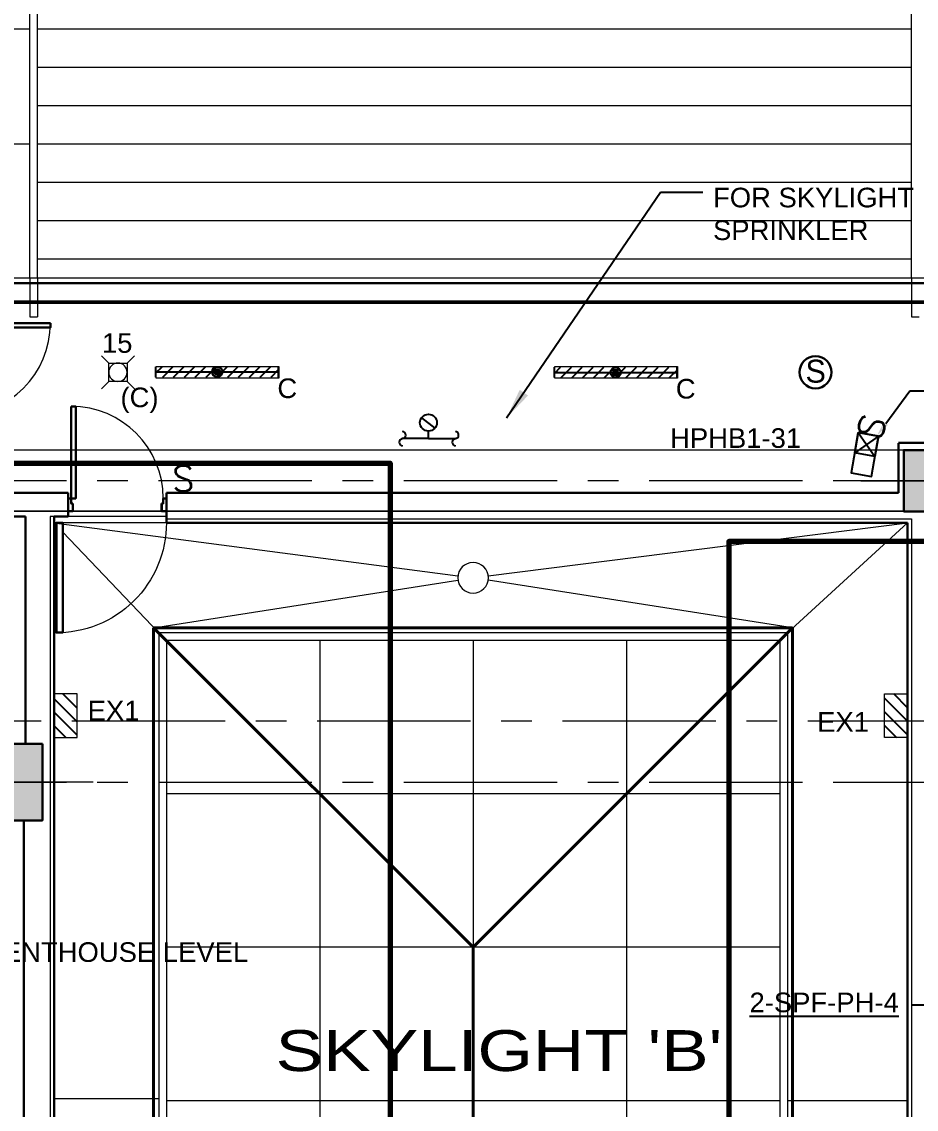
# Model space of a CAD drawing. Header units: inches. Extents: x -35176 to 0, y -3216 to 2257.
# Drawn here: x -22498.1 to -22148.1, y 775.1 to 1200.8 of the extents above; entities that cross this region are included whole.
import ezdxf
from ezdxf import colors
from ezdxf.entities.mleader import LeaderData, LeaderLine
from ezdxf.enums import TextEntityAlignment as Align
from ezdxf.math import Vec2, Vec3

# ---------------------------------------------------------------- set-up
doc = ezdxf.new("R2010")
doc.units = ezdxf.units.IN
doc.header["$LTSCALE"] = 48
doc.header["$MEASUREMENT"] = 0
doc.linetypes.add('A114$0$CENTER', pattern=[2, 1.25, -0.25, 0.25, -0.25])
doc.linetypes.add('HIDDEN', pattern=[0.375, 0.25, -0.125])
for name, color, linetype in [('A114$0$A-ANNO-PATT-13-14', 8, 'Continuous'), ('A114$0$A-ANNO-TEXT', 8, 'Continuous'), ('A114$0$A-COLS-COLS13-14', 8, 'Continuous'), ('A114$0$A-DOOR', 8, 'Continuous'), ('A114$0$A-DOOR-FRAM', 8, 'Continuous'), ('A114$0$A-FLOR-SLAB', 8, 'Continuous'), ('A114$0$A-GRID-GRDP0-15', 8, 'Continuous'), ('A114$0$A-ROOF-CRTS', 8, 'Continuous'), ('A114$0$A-ROOF-RFDR', 8, 'Continuous'), ('A114$0$A-ROOF-SKYL', 8, 'Continuous'), ('A114$0$A-TRELLIS-FRAME', 8, 'Continuous'), ('A114$0$A-TRELLIS-FRAME-13-14_floor', 8, 'Continuous'), ('A114$0$A-TRELLIS-FRAME-15th_plan', 8, 'Continuous'), ('A114$0$A-WALL-FULL-EXTR', 8, 'Continuous'), ('A114$0$A-WALL-FULL-INTR', 8, 'Continuous'), ('A114$0$S-BEAM', 8, 'Continuous'), ('A614$0$A-ROOF-SKYL', 8, 'Continuous'), ('A614$0$br614 - E-Lite', 3, 'Continuous'), ('A614$0$Level 30', 8, 'Continuous'), ('A614$0$Level 37', 8, 'Continuous'), ('E-Anno-Keyn', 72, 'Continuous'), ('E-Anno-Note', 6, 'Continuous'), ('E-FIRE', 234, 'Continuous'), ('E-Lite', 53, 'Continuous'), ('E-Lite-Emer', 13, 'Continuous'), ('E-Lite-Swch @ 96', 53, 'Continuous'), ('E-Powr-Devc', 233, 'Continuous'), ('E-TEXT', 6, 'Continuous'), ('G-Anno', 6, 'Continuous'), ('M-Anno', 6, 'Continuous'), ('M-Anno-Note', 6, 'Continuous'), ('M-HVAC-Eqpm', 94, 'Continuous'), ('M-HVAC-text', 6, 'Continuous'), ('XREF', 7, 'Continuous')]:
    doc.layers.add(name, color=color, linetype=linetype)
doc.layers.add('E-Fire-Covr', color=240, linetype='Continuous', lineweight=70, plot=False)
doc.styles.add('A114$0$style-Arial', font='arial.ttf')
doc.styles.add('A614$0$style-Arial', font='arial.ttf')
doc.styles.add('M08', font='arial.ttf', dxfattribs={"height": 7.68})
doc.styles.add('MAMEP ANNO', font='arial.ttf', dxfattribs={"height": 0.101562})
doc.styles.get("Standard").update_dxf_attribs({"font": 'simplex.shx'})
doc.dimstyles.new('STANDARD$7', dxfattribs={"dimtxt": 0.18, "dimasz": 0.125, "dimexe": 0.18, "dimexo": 0.06, "dimgap": 0.09, "dimtad": 0, "dimtih": 1, "dimtoh": 1, "dimdec": 4, "dimzin": 0, "dimdsep": 46, "dimtxsty": 'Standard', "dimcen": 0.09, "dimadec": 0, "dimazin": 0, "dimtfac": 1, "dimtdec": 4, "dimtofl": 0, "dimtmove": 0, "dimatfit": 3, "dimfxl": 1, "dimtolj": 1, "dimtzin": 0, "dimarcsym": 0})

# ---------------------------------------------------------------- blocks, each defined once
blk = doc.blocks.new('A114')
at = {"layer": 'A114$0$A-ANNO-PATT-13-14', "lineweight": 30}
blk.add_solid([(-22153.019, 1009.1489, 0), (-22129.019, 1009.1489, 0), (-22153.019, 1033.1489, 0), (-22129.019, 1033.1489, 0)], dxfattribs=at)
at = {"layer": 'A114$0$A-ANNO-PATT-13-14', "lineweight": 30, "extrusion": (0, 0, -1)}
blk.add_solid([(22502.0241, 918.1574), (22490.0241, 918.1574), (22502.0241, 888.1574), (22490.0241, 888.1574)], dxfattribs=at)
at = {"layer": 'A114$0$A-COLS-COLS13-14', "lineweight": 0}
for p, q in [((-22169.769, 1021.1697, 0), (-22113.769, 1021.1697, 0)), ((-22169.769, 1021.1489, 0), (-22113.769, 1021.1489, 0)), ((-22470.1778, 903.1574), (-22523.2687, 903.1574)), ((-22169.7641, 903.1631), (-22113.7641, 903.1631))]:
    blk.add_line(p, q, dxfattribs=at)
at = {"layer": 'A114$0$A-COLS-COLS13-14', "lineweight": 30}
for points in [[(-22129.019, 1009.1489, 0), (-22129.019, 1033.1489, 0), (-22153.019, 1033.1489, 0), (-22153.019, 1009.1489, 0)], [(-22490.0241, 918.1574), (-22502.0241, 918.1574), (-22502.0241, 888.1574), (-22490.0241, 888.1574)]]:
    blk.add_3dface(points, dxfattribs=at)
at = {"layer": 'A114$0$A-DOOR', "lineweight": 0}
for centre, start, end in [((-22522.8995, 1082.8427), 270, 0), ((-22478.7753, 1014.2343), 0, 90)]:
    blk.add_arc(centre, 36, start, end, dxfattribs=at)
at = {"layer": 'A114$0$A-DOOR', "lineweight": 0, "extrusion": (0, 0, -1)}
blk.add_arc((22484.595, 1004.672), 43.0707, 180, 270.779785, dxfattribs=at)
at = {"layer": 'A114$0$A-DOOR', "lineweight": 30}
for points in [[(-22486.8995, 1082.8427), (-22486.8995, 1081.0927), (-22522.8995, 1081.0927), (-22522.8995, 1082.8427)], [(-22478.7753, 1050.2343), (-22477.0253, 1050.2343), (-22477.0253, 1014.2343), (-22478.7753, 1014.2343)], [(-22482.095, 1004.672), (-22484.595, 1004.672), (-22484.595, 961.672), (-22482.095, 961.672)]]:
    blk.add_3dface(points, dxfattribs=at)
at = {"layer": 'A114$0$A-DOOR-FRAM', "lineweight": 30}
for p, q in [((-22480.0259, 1014.2345), (-22478.7749, 1014.2345)), ((-22480.0259, 1014.2345), (-22480.0259, 1013.8595)), ((-22478.7749, 1014.2345), (-22478.7749, 1012.2341)), ((-22441.5239, 1014.2345), (-22442.7749, 1014.2345)), ((-22442.7749, 1014.2345), (-22442.7749, 1012.2341)), ((-22441.5239, 1014.2345), (-22441.5239, 1013.8595)), ((-22480.0259, 1009.2345), (-22480.0259, 1009.6095)), ((-22478.1494, 1009.2345), (-22480.0259, 1009.2345)), ((-22478.7749, 1012.2341), (-22478.1494, 1012.2341)), ((-22478.1494, 1012.2341), (-22478.1494, 1009.2345)), ((-22442.7749, 1012.2341), (-22443.4004, 1012.2341)), ((-22443.4004, 1012.2341), (-22443.4004, 1009.2345)), ((-22443.4004, 1009.2345), (-22441.5239, 1009.2345)), ((-22441.5239, 1009.2345), (-22441.5239, 1009.6095))]:
    blk.add_line(p, q, dxfattribs=at)
at = {"layer": 'A114$0$A-DOOR-FRAM', "lineweight": 13}
for p, q in [((-22480.0259, 1013.8595), (-22479.8758, 1013.8595)), ((-22479.8758, 1014.0844), (-22478.925, 1014.0844)), ((-22479.8758, 1014.0844), (-22479.8758, 1013.8595)), ((-22478.925, 1014.0844), (-22478.925, 1012.084)), ((-22441.674, 1014.0844), (-22442.6248, 1014.0844)), ((-22442.6248, 1014.0844), (-22442.6248, 1012.084)), ((-22441.674, 1014.0844), (-22441.674, 1013.8595)), ((-22441.5239, 1013.8595), (-22441.674, 1013.8595)), ((-22479.8758, 1009.6095), (-22480.0259, 1009.6095)), ((-22479.8758, 1009.3846), (-22479.8758, 1009.6095)), ((-22478.2995, 1009.3846), (-22479.8758, 1009.3846)), ((-22478.925, 1012.084), (-22478.2995, 1012.084)), ((-22478.2995, 1012.084), (-22478.2995, 1009.3846)), ((-22442.6248, 1012.084), (-22443.2503, 1012.084)), ((-22443.2503, 1012.084), (-22443.2503, 1009.3846)), ((-22443.2503, 1009.3846), (-22441.674, 1009.3846)), ((-22441.674, 1009.3846), (-22441.674, 1009.6095)), ((-22441.674, 1009.6095), (-22441.5239, 1009.6095))]:
    blk.add_line(p, q, dxfattribs=at)
at = {"layer": 'A114$0$A-FLOR-SLAB', "lineweight": 0}
blk.add_line((-21420.5352, 1090.4901), (-22924.8335, 1090.4901), dxfattribs=at)
at = {"layer": 'A114$0$A-GRID-GRDP0-15', "linetype": 'A114$0$CENTER', "lineweight": 0}
for p, q in [((-23884.5631, 1021.1697), (-20452.7577, 1021.1697)), ((-24110.5721, 927.1574), (-20437.5384, 927.1574)), ((-23884.5631, 903.1574), (-20364.9322, 903.1574))]:
    blk.add_line(p, q, dxfattribs=at)
at = {"layer": 'A114$0$A-ROOF-CRTS', "lineweight": 0}
for p, q in [((-22485.5946, 1004.672), (-22327.4729, 983.9185)), ((-22315.5715, 983.8917), (-22151.5236, 1004.672)), ((-22198.5239, 961.6034), (-22151.5236, 1004.672)), ((-22444.5239, 961.6034), (-22482.095, 1001.0022)), ((-22446.5239, 963.6034), (-22327.452, 982.2113)), ((-22196.5239, 963.6034), (-22315.5959, 982.2113)), ((-22444.5239, 779.1713), (-22485.5239, 779.1713)), ((-22198.5239, 778.6034), (-22151.5236, 778.6034))]:
    blk.add_line(p, q, dxfattribs=at)
at = {"layer": 'A114$0$A-ROOF-RFDR', "lineweight": 13, "extrusion": (0, 0, -1)}
blk.add_circle((22321.5239, 983.1377, -352.9729), 6, dxfattribs=at)
at = {"layer": 'A114$0$A-ROOF-SKYL', "lineweight": 40}
for p, q in [((-22321.5239, 838.6034), (-22446.5239, 963.6034)), ((-22196.5239, 963.6034), (-22446.5239, 963.6034)), ((-22446.5239, 963.6034), (-22446.5239, 593.5575)), ((-22321.5239, 838.6034), (-22196.5239, 963.6034)), ((-22196.5239, 963.6034), (-22196.5239, 593.819)), ((-22321.5239, 838.6034), (-22321.5239, 718.6034))]:
    blk.add_line(p, q, dxfattribs=at)
at = {"layer": 'A114$0$A-ROOF-SKYL', "lineweight": 0}
for p, q in [((-22201.53, 958.5974), (-22441.5179, 958.5974)), ((-22441.5179, 958.5974), (-22441.5179, 598.6095)), ((-22381.5239, 958.5974), (-22381.5239, 598.6095)), ((-22321.5239, 958.5974), (-22321.5239, 838.6034)), ((-22261.5239, 958.5974), (-22261.5239, 598.6095)), ((-22201.53, 958.5974), (-22201.53, 598.6095)), ((-22201.53, 898.6034), (-22441.5179, 898.6034)), ((-22201.53, 838.6034), (-22441.5179, 838.6034)), ((-22441.5179, 778.6034), (-22321.5239, 778.6034)), ((-22321.5239, 778.6034), (-22201.53, 778.6034))]:
    blk.add_line(p, q, dxfattribs=at)
at = {"layer": 'A114$0$A-TRELLIS-FRAME', "lineweight": 0}
for p, q in [((-22495.0197, 1100.4901, 352.9729), (-22495.0197, 1091.24, 352.9729)), ((-22492.0197, 1100.4901, 352.9729), (-22492.0197, 1091.24, 352.9729)), ((-22150.0197, 1100.4901, 352.9729), (-22150.0197, 1091.24, 352.9729)), ((-22495.0197, 1091.24, 352.9729), (-22495.0197, 1085.24, 352.9729)), ((-22492.0197, 1091.24, 352.9729), (-22492.0197, 1085.24, 352.9729)), ((-22150.0197, 1091.24, 352.9729), (-22150.0197, 1085.24, 352.9729)), ((-22495.0197, 1085.24, 352.9729), (-22492.0197, 1085.24, 352.9729)), ((-22150.0197, 1085.24, 352.9729), (-22147.0197, 1085.24, 352.9729))]:
    blk.add_line(p, q, dxfattribs=at)
at = {"layer": 'A114$0$A-TRELLIS-FRAME-13-14_floor', "lineweight": 0}
for p, q in [((-22507.0197, 1197.9901, 0), (-22495.0197, 1197.9901, 0)), ((-22492.0197, 1197.9901, 0), (-22150.0197, 1197.9901, 0)), ((-22492.0197, 1182.9901, 0), (-22150.0197, 1182.9901, 0)), ((-22492.0197, 1167.9901, 0), (-22150.0197, 1167.9901, 0)), ((-22507.0197, 1152.9901, 0), (-22495.0197, 1152.9901, 0)), ((-22492.0197, 1152.9901, 0), (-22150.0197, 1152.9901, 0)), ((-22492.0197, 1137.9901, 0), (-22150.0197, 1137.9901, 0)), ((-22492.0197, 1122.9901, 0), (-22150.0197, 1122.9901, 0)), ((-22492.0197, 1107.9901, 0), (-22150.0197, 1107.9901, 0))]:
    blk.add_line(p, q, dxfattribs=at)
at = {"layer": 'A114$0$A-TRELLIS-FRAME-15th_plan', "lineweight": 0}
for p, q in [((-22495.0197, 1100.4901, 0), (-22495.0197, 1400.4901, 0)), ((-22492.0197, 1100.4901, 0), (-22492.0197, 1400.4901, 0)), ((-22150.0197, 1100.4901, 0), (-22150.0197, 1400.4901, 0))]:
    blk.add_line(p, q, dxfattribs=at)
at = {"layer": 'A114$0$A-WALL-FULL-EXTR', "lineweight": 13}
blk.add_line((-21410.5352, 1100.4769), (-23476.7492, 1100.4901), dxfattribs=at)
at = {"layer": 'A114$0$A-WALL-FULL-EXTR', "lineweight": 30}
for p, q in [((-21412.5352, 1098.4946), (-23476.7492, 1098.5077)), ((-23460.6126, 1091.24), (-21419.7852, 1091.24))]:
    blk.add_line(p, q, dxfattribs=at)
at = {"layer": 'A114$0$A-WALL-FULL-INTR', "lineweight": 30}
for p, q in [((-22155.0317, 1035.8988), (-22155.0316, 1016.422)), ((-22046.6255, 1035.9197), (-22155.0233, 1035.9197)), ((-22523.2744, 1016.422), (-22480.0259, 1016.422)), ((-22480.0259, 1007.172), (-22480.0259, 1016.422)), ((-22441.5239, 1004.672), (-22441.5239, 1016.422)), ((-22441.5239, 1016.422), (-22155.0316, 1016.422)), ((-22496.6394, 1007.172), (-22504.2796, 1007.172)), ((-22496.6394, 1007.172), (-22496.6395, 918.1574)), ((-22485.5144, 1007.172), (-22485.5149, 553.6707)), ((-22485.5144, 1007.172), (-22480.0259, 1007.172)), ((-22441.5239, 1004.672), (-22441.5239, 1007.172)), ((-22441.5239, 1004.672), (-22151.5144, 1004.672)), ((-22151.5144, 1004.672), (-22151.5149, 553.6703)), ((-22497.2645, 888.1574), (-22497.2649, 541.9207))]:
    blk.add_line(p, q, dxfattribs=at)
at = {"layer": 'A114$0$A-WALL-FULL-INTR', "lineweight": 0}
for p, q in [((-22487.0144, 1007.172), (-22487.0149, 552.1707)), ((-22485.5144, 1007.172), (-22487.0144, 1007.172)), ((-22441.5239, 1004.672), (-22485.5946, 1004.672)), ((-22440.5578, 1004.672), (-22484.6285, 1004.672)), ((-22441.5239, 1007.172), (-22480.0259, 1007.172)), ((-22441.5239, 1006.172), (-22150.0144, 1006.172)), ((-22150.0144, 1006.172), (-22150.0149, 552.1701))]:
    blk.add_line(p, q, dxfattribs=at)
at = {"layer": 'A114$0$S-BEAM', "lineweight": 13}
blk.add_line((-22129.019, 1033.1645), (-22619.0297, 1033.1645), dxfattribs=at)
at = {"layer": 'A114$0$S-BEAM', "lineweight": 0, "flags": 128}
for points in [[(-22133.0347, 1009.1696), (-22133.0347, 1009.1645), (-22604.5238, 1009.1645)], [(-22604.5238, 1009.1645), (-22129.6486, 1009.1645)]]:
    blk.add_lwpolyline(points, dxfattribs=at)
at = {"layer": 'A114$0$A-ANNO-TEXT', "lineweight": 70, "style": 'A114$0$style-Arial', "width": 1.246875}
blk.add_text("SKYLIGHT 'B'", height=15.999998, dxfattribs=at).set_placement((-22398.7989, 806.0865), align=Align.TOP_LEFT)
blk = doc.blocks.new('A$C5D3D769B')
at = {"layer": 'E-FIRE'}
for p, q in [((0.184, 0.2326), (0.2952, 0.1471)), ((0.2418, 0.0598), (0.2418, 0.1224))]:
    blk.add_line(p, q, dxfattribs=at)
at = {"layer": 'E-FIRE', "linetype": 'HIDDEN'}
for q in [(0.0271, 0.0598), (0.4657, 0.0598)]:
    blk.add_line((0.2418, 0.0598), q, dxfattribs=at)
at = {"layer": 'E-FIRE'}
blk.add_circle((0.2418, 0.1927), 0.0702, dxfattribs=at)
for centre, start, end in [((0.0242, 0.0897), 275.54842, 84.45158), ((0.4628, 0.0897), 275.54842, 84.45158), ((0.0301, 0.0299), 95.54842, 264.45158), ((0.4686, 0.0299), 95.54842, 264.45158)]:
    blk.add_arc(centre, 0.0301, start, end, dxfattribs=at)
blk = doc.blocks.new('LTG-Switch-Anno')
at = {"color": 0, "linetype": 'ByBlock'}
blk.add_text('S', height=0.1042, dxfattribs=at).set_placement((0, -0.1094), align=Align.CENTER)
at = {"color": 6, "style": 'MAMEP ANNO'}
blk.add_attdef('SUB', (0.0521, -0.125), '', height=0.0729, dxfattribs=at)
blk = doc.blocks.new('*U282')
at = {"layer": 'E-Fire-Covr'}
blk.add_lwpolyline([(10.15, 322), (318, 322), (318, -314), (-318, -314), (-318, 322), (-9.51, 322)], dxfattribs=at)
blk = doc.blocks.new('LFIND4')
for p, q in [((-24, 2), (-24, -2)), ((24, 0), (-24, 0)), ((24, 2), (24, -2))]:
    blk.add_line(p, q)
for radius in [2, 1.12, 0.5]:
    blk.add_circle((0, 0), radius)
blk = doc.blocks.new('*U283')
at = {"layer": 'E-Fire-Covr'}
blk.add_lwpolyline([(-7.21, 540), (-270, 540), (-270, 0), (270, 0), (270, 540), (7.29, 540)], dxfattribs=at)
blk = doc.blocks.new('A614')
at = {"layer": 'A614$0$A-ROOF-SKYL', "lineweight": 0}
for p, q in [((-22198.52, 961.6), (-22444.52, 961.6)), ((-22444.52, 961.6), (-22444.52, 595.6)), ((-22321.52, 838.6), (-22444.52, 961.6)), ((-22201.53, 958.6), (-22441.52, 958.6)), ((-22441.52, 958.6), (-22441.52, 598.61)), ((-22381.52, 958.6), (-22381.52, 598.61)), ((-22321.52, 838.6), (-22198.52, 961.6)), ((-22321.52, 958.6), (-22321.52, 838.6)), ((-22261.52, 958.6), (-22261.52, 598.61)), ((-22201.53, 958.6), (-22201.53, 598.61)), ((-22198.52, 961.6), (-22198.52, 595.6)), ((-22201.53, 898.6), (-22441.52, 898.6)), ((-22201.53, 838.6), (-22441.52, 838.6)), ((-22321.52, 838.6), (-22321.52, 718.6)), ((-22441.52, 778.6), (-22321.52, 778.6)), ((-22321.52, 778.6), (-22201.53, 778.6))]:
    blk.add_line(p, q, dxfattribs=at)
at = {"layer": 'A614$0$br614 - E-Lite', "lineweight": 13}
for points in [[(-22445.52, 1065.83), (-22397.52, 1065.83), (-22397.52, 1061.33), (-22445.52, 1061.33)], [(-22289.52, 1065.83), (-22241.52, 1065.83), (-22241.52, 1061.33), (-22289.52, 1061.33)], [(-22476.51, 920.67), (-22476.51, 937.67), (-22485.51, 937.67), (-22485.51, 920.67)], [(-22160.51, 920.67), (-22160.51, 937.67), (-22151.51, 937.67), (-22151.51, 920.67)]]:
    blk.add_3dface(points, dxfattribs=at)
at = {"layer": 'A614$0$Level 30', "lineweight": 30}
blk.add_circle((-22187.52, 1063.58), 6.29, dxfattribs=at)
at = {"layer": 'A614$0$Level 37', "lineweight": 0, "extrusion": (0, 0, -1)}
for p, q in [((-22464.12, 1067.18), (-22466.98, 1070.04)), ((-22456.92, 1067.18), (-22454.07, 1070.04)), ((-22464.12, 1059.98), (-22466.98, 1057.12)), ((-22456.92, 1059.98), (-22454.07, 1057.12))]:
    blk.add_line(p, q, dxfattribs=at)
blk.add_circle((22460.52, 1063.58), 3.6, dxfattribs=at)
at = {"layer": 'A614$0$Level 37', "lineweight": 0}
blk.add_3dface([(-22464.12, 1067.18), (-22456.92, 1067.18), (-22456.92, 1059.98), (-22464.12, 1059.98)], dxfattribs=at)
at = {"layer": 'A614$0$Level 30', "lineweight": 30, "style": 'A614$0$style-Arial', "width": 0.95}
blk.add_text('S', height=9, dxfattribs=at).set_placement((-22191.44, 1059.51))
blk = doc.blocks.new('MLD-KeyNote')
at = {"color": 0, "linetype": 'Continuous', "transparency": 16777216}
blk.add_lwpolyline([(-0.09375, -0.09375), (0.09375, -0.09375), (0.09375, 0.09375), (-0.09375, 0.09375)], close=True, dxfattribs=at)
at = {"color": 0, "linetype": 'ByBlock', "transparency": 16777216, "style": 'MAMEP ANNO'}
blk.add_attdef('ID', text='', height=0.10156, dxfattribs=at).set_placement((0, 0), align=Align.MIDDLE_CENTER)
blk = doc.blocks.new('*U254')
at = {"layer": 'E-Powr-Devc', "color": 233, "linetype": 'Continuous', "lineweight": -3}
for p, q in [((0, -5.85), (11.7, 5.85)), ((0, 5.85), (11.7, -5.85)), ((0, 5.85), (11.7, 5.85)), ((0, -5.85), (0, 5.85)), ((11.7, 5.85), (11.7, -5.85)), ((11.7, -5.85), (0, -5.85))]:
    blk.add_line(p, q, dxfattribs=at)

msp = doc.modelspace()

# ---------------------------------------------------------------- hatches: boundary and pattern name
at = {"layer": 'E-Lite-Emer'}
h = msp.add_hatch(dxfattribs=at)
h.set_pattern_fill('ANSI31', color=256, scale=24, style=0)
h.set_pattern_definition([(45, (-20326.1174, -1658.0244), (-2.1213203, 2.1213203), [])])
h.paths.add_polyline_path([(-22445.64, 1061.73), (-22397.64, 1061.73), (-22397.64, 1065.73), (-22445.64, 1065.73)])
h = msp.add_hatch(dxfattribs=at)
h.set_pattern_fill('ANSI31', color=256, scale=24, style=0)
h.set_pattern_definition([(45, (-20170.195, -1658.214), (-2.1213203, 2.1213203), [])])
h.paths.add_polyline_path([(-22289.72, 1061.54), (-22241.72, 1061.54), (-22241.72, 1065.54), (-22289.72, 1065.54)])
h = msp.add_hatch(dxfattribs=at)
h.set_pattern_fill('ANSI31', color=256, scale=30, angle=-90)
h.set_pattern_definition([(315, (-24603.9273, -22184.1075), (2.6516504, 2.6516504), [])])
h.paths.add_polyline_path([(-22485.58, 937.64), (-22485.58, 920.64), (-22476.58, 920.64), (-22476.58, 937.64)])
h = msp.add_hatch(dxfattribs=at)
h.set_pattern_fill('ANSI31', color=256, scale=30, angle=-90)
h.set_pattern_definition([(315, (-24278.858, -22184.0736), (2.6516504, 2.6516504), [])])
h.paths.add_polyline_path([(-22160.51, 937.67), (-22160.51, 920.67), (-22151.51, 920.67), (-22151.51, 937.67)])

# ---------------------------------------------------------------- linework, layer by layer
at = {"layer": 'M-HVAC-Eqpm', "elevation": 0, "flags": 128}
msp.add_lwpolyline([(-22170.81, 1039.98), (-22173.54, 1024.21), (-22165.65, 1022.85), (-22162.93, 1038.61), (-22170.81, 1039.98)], dxfattribs=at)

# ---------------------------------------------------------------- block references
at = {"layer": 'E-FIRE', "color": 234, "linetype": 'Continuous', "lineweight": -3, "xscale": 47.12588122427778, "yscale": 47.12588122427778, "zscale": 47.12588122427778}
msp.add_blockref('A$C5D3D769B', (-22350.4, 1034.79), dxfattribs=at)
at = {"layer": 'E-FIRE'}
for name, p in [('*U282', (-22672.03, 705.97)), ('*U283', (-21951.4, 457.4))]:
    msp.add_blockref(name, p, dxfattribs=at)
at = {"layer": 'E-Lite', "rotation": 180}
for p in [(-22421.64, 1063.73), (-22265.72, 1063.54)]:
    msp.add_blockref('LFIND4', p, dxfattribs=at)
at = {"layer": 'E-Lite-Swch @ 96', "xscale": 96, "yscale": 96, "zscale": 96, "rotation": 71.27892397945497}
msp.add_blockref('LTG-Switch-Anno', (-22170.82, 1043.99, 0), dxfattribs=at)
at = {"layer": 'E-Lite-Swch @ 96', "xscale": 96, "yscale": 96, "zscale": 96}
msp.add_blockref('LTG-Switch-Anno', (-22434.93, 1027.41, 0), dxfattribs=at)
at = {"layer": 'E-Powr-Devc', "color": 233, "linetype": 'Continuous', "lineweight": -3, "xscale": 0.687314351571331, "yscale": 0.687314351571331, "zscale": 0.687314351571331, "rotation": 260.189524263879}
msp.add_blockref('*U254', (-22166.85, 1039.29, 0), dxfattribs=at)
at = {"layer": 'XREF'}
for name in ['A114', 'A614']:
    msp.add_blockref(name, (0, 0), dxfattribs=at)

# ---------------------------------------------------------------- texts
at = {"layer": 'E-TEXT', "style": 'M08'}
for s, p in [('C', (-22398.1, 1053.49)), ('C', (-22242.18, 1053.3)), ('(C)', (-22459.5, 1049.92)), ('HPHB1-31', (-22244.43, 1033.99))]:
    msp.add_text(s, height=7.68, dxfattribs=at).set_placement(p)
at = {"layer": 'E-TEXT', "insert": (-22227.62, 1135.82), "char_height": 7.68, "attachment_point": 1, "style": 'M08'}
msp.add_mtext_dynamic_manual_height_columns('FOR SKYLIGHT\\PSPRINKLER', width=113.4772, gutter_width=1, heights=[0], dxfattribs=at)
at = {"layer": 'G-Anno', "char_height": 7.68, "attachment_point": 1, "style": 'M08'}
for insert in [(-22472.35, 935), (-22186.88, 930.58)]:
    msp.add_mtext_dynamic_manual_height_columns('EX1', width=23.1024, gutter_width=1, heights=[0], dxfattribs=dict(at, insert=insert))
at = {"layer": 'M-Anno', "style": 'M08'}
msp.add_text('15', height=7.68, dxfattribs=at).set_placement((-22466.76, 1071.2))
at = {"layer": 'M-HVAC-text', "insert": (-22154.93, 820.78), "char_height": 7.68, "attachment_point": 3, "style": 'M08'}
msp.add_mtext('{\\L2-SPF-PH-4}', dxfattribs=at)

# ---------------------------------------------------------------- leaders
at = {"layer": 'E-Anno-Keyn'}
ml = msp.add_multileader_block('Standard', dxfattribs=at)
ml.set_content('MLD-KeyNote', color=256, scale=96)
ml.set_attribute('ID', '1', width=0)
ml.set_leader_properties(color=256, linetype='Continuous')
ml.build(insert=Vec2(0, 0))
ml.multileader.update_dxf_attribs({"has_dogleg": 0, "text_left_attachment_type": 2, "text_right_attachment_type": 2, "dogleg_length": 3.84, "arrow_head_size": 12, "scale": 96})
ctx = ml.context
ctx.base_point, ctx.scale, ctx.char_height, ctx.arrow_head_size, ctx.landing_gap_size, ctx.plane_origin = Vec3(-22834.24, 1024.13), 96, 737.28, 12, 384, Vec3(-22922.48, 966.89)
ctx.left_attachment, ctx.right_attachment = 2, 2
notes = []
notes.append((ctx, [(0, (0, 0, 0), (0, 0), (1, 0), 1, [])]))
ctx.block.insert = Vec3(-22825.24, 1024.13)
at = {"layer": 'E-Anno-Note'}
ml = msp.add_multileader_mtext('Standard', dxfattribs=at)
ml.set_content('LOCATED AT PENTHOUSE LEVEL', color=256, style='MAMEP ANNO')
ml.set_leader_properties(color=256, linetype='Continuous')
ml.build(insert=Vec2(0, 0))
ml.multileader.update_dxf_attribs({"has_dogleg": 0, "text_right_attachment_type": 3, "dogleg_length": 3.84, "arrow_head_size": 12, "scale": 96})
ctx = ml.context
ctx.base_point, ctx.scale, ctx.char_height, ctx.arrow_head_size, ctx.landing_gap_size, ctx.plane_origin = Vec3(-23436.14, 1178.1), 96, 7.68, 12, 3.75, Vec3(-23457.08, 1103.19)
ctx.right_attachment = 3
notes.append((ctx, [(1, (1, 1, 0), (-22957.7, 1165.03), (-1, 0), 369, [(0, [(-23465.11, 1052.18), (-23443.33, 1178.1)], 0, []), (1, [(-23343.6, 1041.82), (-23324.34, 1165.03)], 0, [])])]))
ctx.mtext.insert, ctx.mtext.width, ctx.mtext.flow_direction = Vec3(-23432.39, 1182.01), 134.1946, 5
ml = msp.add_multileader_mtext('Standard', dxfattribs=at)
ml.set_content('LOCATED AT PENTHOUSE LEVEL', color=256, style='MAMEP ANNO')
ml.set_leader_properties(color=256, linetype='Continuous')
ml.build(insert=Vec2(0, 0))
ml.multileader.update_dxf_attribs({"has_dogleg": 0, "text_right_attachment_type": 3, "dogleg_length": 3.84, "arrow_head_size": 12, "scale": 96})
ctx = ml.context
ctx.base_point, ctx.scale, ctx.char_height, ctx.arrow_head_size, ctx.landing_gap_size, ctx.plane_origin = Vec3(-22586.76, 836.58), 96, 7.68, 12, 3.75, Vec3(-22616.76, 806)
ctx.right_attachment = 3
notes.append((ctx, [(0, (1, 1, 0), (-22955.76, 836.58), (1, 0), 369, [(0, [(-22627.96, 858.8), (-22606.8, 836.64)], 0, [])])]))
ctx.mtext.insert, ctx.mtext.width, ctx.mtext.flow_direction = Vec3(-22583.01, 840.49), 134.1946, 5
at = {"layer": 'E-TEXT'}
for points in [[(-22308.41, 1045.7), (-22248.12, 1134.13), (-22231.63, 1134.13)], [(-22082.75, 802.36), (-22131.78, 815.9), (-22149.99, 815.9)]]:
    msp.add_leader(points, dimstyle='STANDARD$7', override={"dimscale": 96, "dimgap": 0.09, "dimtad": 0}, dxfattribs=at)
at = {"layer": 'M-Anno-Note'}
ml = msp.add_multileader_mtext('Standard', dxfattribs=at)
ml.set_content('{\\L2-EUH-PH-8}', color=256, style='MAMEP ANNO')
ml.set_leader_properties(color=256, linetype='Continuous')
ml.build(insert=Vec2(0, 0))
ml.multileader.update_dxf_attribs({"has_dogleg": 0, "text_right_attachment_type": 3, "dogleg_length": 3.84, "arrow_head_size": 6, "scale": 48})
ctx = ml.context
ctx.base_point, ctx.scale, ctx.char_height, ctx.arrow_head_size, ctx.landing_gap_size, ctx.plane_origin = Vec3(-22142.95, 1056.35, 0), 48, 4.875, 6, 1.88, Vec3(-22155.3, 1046.92, 0)
ctx.right_attachment = 3
notes.append((ctx, [(0, (1, 1, 0), (-22327.45, 1056.35, 0), (1, 0), 184.5, [(0, [(-22163.51, 1038.71, 0), (-22150.61, 1056.35, 0)], 0, [])])]))
ctx.mtext.insert, ctx.mtext.flow_direction = Vec3(-22141.07, 1059.27, 0), 5
at = {"layer": 'M-HVAC-text'}
ml = msp.add_multileader_mtext('Standard', dxfattribs=at)
ml.set_content('{\\L2-EUH-PH-1}', color=256, style='M08')
ml.set_leader_properties(color=256)
ml.build(insert=Vec2(0, 0))
ml.multileader.update_dxf_attribs({"has_dogleg": 0, "text_left_attachment_type": 2, "text_right_attachment_type": 2, "dogleg_length": 3.84, "arrow_head_size": 7.69})
ctx = ml.context
ctx.base_point, ctx.char_height, ctx.arrow_head_size, ctx.landing_gap_size, ctx.plane_origin = Vec3(-23317.75, 983.83), 7.68, 7.69, 4, Vec3(-23320.37, 949.75)
ctx.left_attachment, ctx.right_attachment, ctx.text_align_type = 2, 2, 2
notes.append((ctx, [(0, (0, 0, 0), (0, 0), (1, 0), 1, [])]))
ctx.mtext.insert, ctx.mtext.alignment, ctx.mtext.flow_direction = Vec3(-23255.82, 988.45), 3, 5
for ctx, leaders in notes:
    for number, flags, end, landing, length, lines in leaders:
        leader = LeaderData()
        leader.index, (leader.has_last_leader_line, leader.has_dogleg_vector, leader.attachment_direction) = number, flags
        leader.last_leader_point, leader.dogleg_vector, leader.dogleg_length = Vec3(end), Vec3(landing), length
        for number, points, colour, breaks in lines:
            line = LeaderLine()
            line.index, line.vertices, line.color, line.breaks = number, Vec3.list(points), colors.encode_raw_color(colour), breaks
            leader.lines.append(line)
        ctx.leaders.append(leader)

doc.saveas('drawing.dxf')
